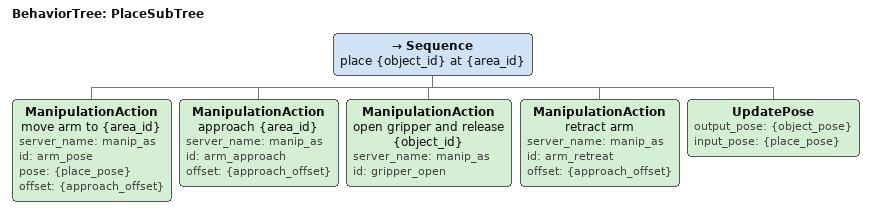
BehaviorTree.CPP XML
<root>
  <!--
  inputs:
    - place_pose
    - approach_offset
  -->
  <BehaviorTree ID="PlaceSubTree">

    <Sequence name="place {object_id} at {area_id}">

      <ManipulationAction
        name="move arm to {area_id}"
        server_name="manip_as"
        id="arm_pose"
        pose="{place_pose}"
        offset="{approach_offset}"
      />

      <ManipulationAction
        name="approach {area_id}"
        server_name="manip_as"
        id="arm_approach"
        offset="{approach_offset}"
      />

      <ManipulationAction
        name="open gripper and release {object_id}"
        server_name="manip_as"
        id="gripper_open"
      />

      <ManipulationAction
        name="retract arm"
        server_name="manip_as"
        id="arm_retreat"
        offset="{approach_offset}"
      />

      <UpdatePose output_pose="{object_pose}" input_pose="{place_pose}" />

    </Sequence>
  </BehaviorTree>

</root>
